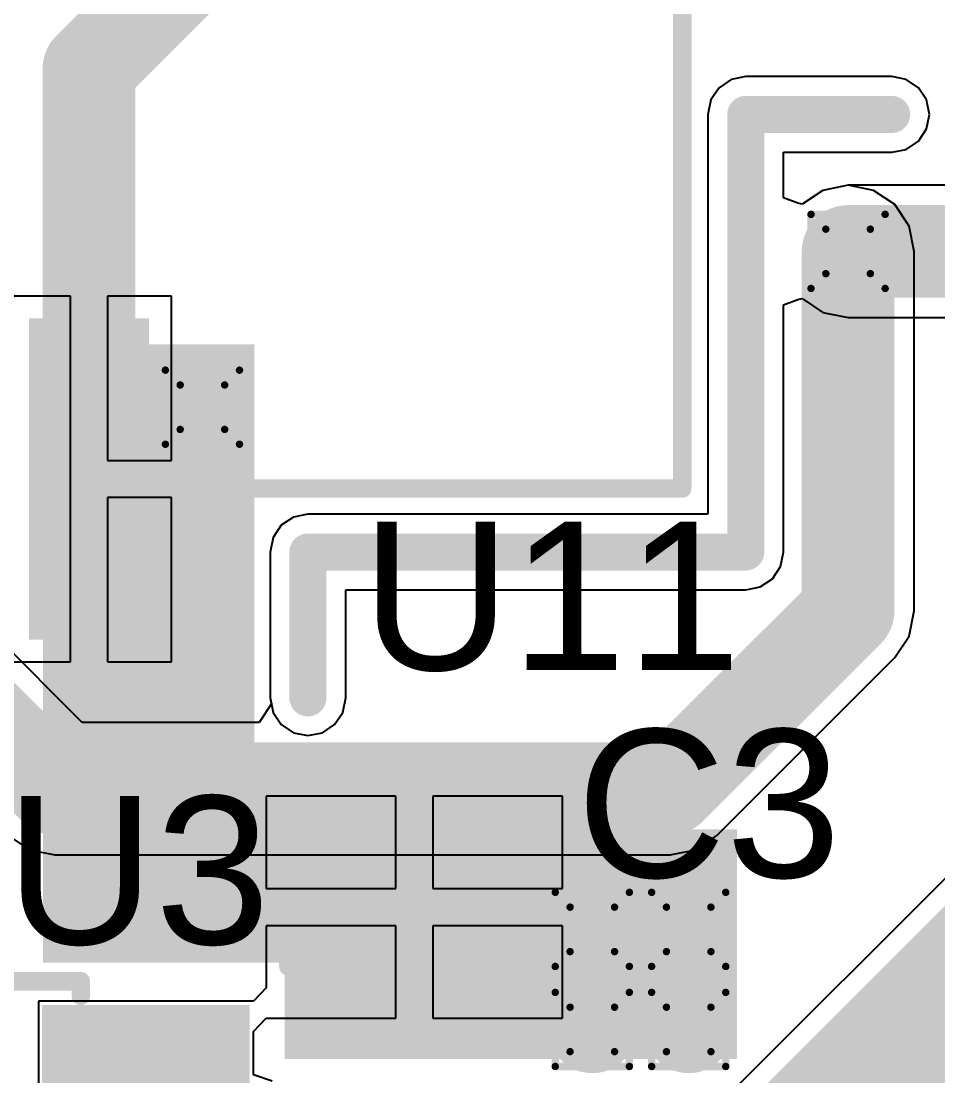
# Model space of a CAD drawing. Header units: inches. Extents: x -0.3 to 9.9, y -0.4 to 5.
# Drawn here: x 1.0019 to 1.2492, y 0.6325 to 0.9172 of the extents above; entities that cross this region are included whole.
import ezdxf

# ---------------------------------------------------------------- set-up
doc = ezdxf.new("R2010")
doc.units = ezdxf.units.IN
doc.header["$MEASUREMENT"] = 0
for name, color, linetype in [('Bottom Layer', 5, 'Continuous'), ('Bottom Solder', 6, 'Continuous'), ('Drill Drawing', 1, 'Continuous'), ('Keep-Out Layer', 6, 'Continuous'), ('Top Layer', 1, 'Continuous'), ('Top Overlay', 2, 'Continuous'), ('Top Paste', 8, 'Continuous'), ('Top Solder', 216, 'Continuous'), ('Via Holes', 16, 'Continuous')]:
    doc.layers.add(name, color=color, linetype=linetype)
doc.styles.add('Arial', font='', dxfattribs={"height": 0.2})
doc.styles.get('Arial').set_extended_font_data('Arial')

# ---------------------------------------------------------------- blocks, each defined once
blk = doc.blocks.new('SIM7000A_35')
at = {"layer": 'Top Layer'}
blk.add_hatch(color=1, dxfattribs=at).paths.add_polyline_path([(-0.51181, -0.30276), (-0.43307, -0.30276), (-0.43307, -0.32717), (-0.51181, -0.32717)])
at = {"layer": 'Top Paste'}
blk.add_hatch(color=8, dxfattribs=at).paths.add_polyline_path([(-0.51181, -0.30276), (-0.43307, -0.30276), (-0.43307, -0.32717), (-0.51181, -0.32717)])
at = {"layer": 'Top Solder'}
blk.add_hatch(color=216, dxfattribs=at).paths.add_polyline_path([(-0.51581, -0.29876), (-0.42907, -0.29876), (-0.42907, -0.33117), (-0.51581, -0.33117)])
at = {"layer": 'Keep-Out Layer'}
for points in [[(-0.5315, -0.37402, 0.01, 0.01, 0), (-0.49213, -0.37402, 0.01, 0.01, 0)], [(-0.49213, -0.37402, 0.01, 0.01, 0), (-0.49213, -0.49213, 0.01, 0.01, 0)], [(-0.49213, -0.49213, 0.01, 0.01, 0), (-0.37402, -0.49213, 0.01, 0.01, 0)], [(-0.37402, -0.49213, 0.01, 0.01, 0), (-0.37402, -0.5315, 0.01, 0.01, 0)]]:
    blk.add_lwpolyline(points, format="xyseb", dxfattribs=at)
for points in [[(-0.534, -0.37402, 0.005, 0.005, 1), (-0.529, -0.37402, 0.005, 0.005, 1)], [(-0.49463, -0.37402, 0.005, 0.005, 1), (-0.48963, -0.37402, 0.005, 0.005, 1)], [(-0.49463, -0.37402, 0.005, 0.005, 1), (-0.48963, -0.37402, 0.005, 0.005, 1)], [(-0.49463, -0.49213, 0.005, 0.005, 1), (-0.48963, -0.49213, 0.005, 0.005, 1)], [(-0.49463, -0.49213, 0.005, 0.005, 1), (-0.48963, -0.49213, 0.005, 0.005, 1)], [(-0.37652, -0.49213, 0.005, 0.005, 1), (-0.37152, -0.49213, 0.005, 0.005, 1)], [(-0.37652, -0.49213, 0.005, 0.005, 1), (-0.37152, -0.49213, 0.005, 0.005, 1)], [(-0.37652, -0.5315, 0.005, 0.005, 1), (-0.37152, -0.5315, 0.005, 0.005, 1)]]:
    blk.add_lwpolyline(points, format="xyseb", close=True, dxfattribs=at)
at = {"layer": 'Top Overlay'}
for points in [[(-0.475, -0.341, 0.005, 0.005, 0), (-0.475, -0.475, 0.005, 0.005, 0)], [(-0.475, -0.475, 0.005, 0.005, 0), (-0.342, -0.475, 0.005, 0.005, 0)]]:
    blk.add_lwpolyline(points, format="xyseb", dxfattribs=at)
for points in [[(-0.47625, -0.341, 0.0025, 0.0025, 1), (-0.47375, -0.341, 0.0025, 0.0025, 1)], [(-0.47625, -0.475, 0.0025, 0.0025, 1), (-0.47375, -0.475, 0.0025, 0.0025, 1)], [(-0.47625, -0.475, 0.0025, 0.0025, 1), (-0.47375, -0.475, 0.0025, 0.0025, 1)]]:
    blk.add_lwpolyline(points, format="xyseb", close=True, dxfattribs=at)
blk = doc.blocks.new('C___0805_44')
at = {"layer": 'Top Layer'}
for points in [[(-0.06, 0.03), (-0.02, 0.03), (-0.02, -0.03), (-0.06, -0.03)], [(0.02, 0.03), (0.06, 0.03), (0.06, -0.03), (0.02, -0.03)]]:
    blk.add_hatch(color=1, dxfattribs=at).paths.add_polyline_path(points)
at = {"layer": 'Top Paste'}
for points in [[(-0.06, 0.03), (-0.02, 0.03), (-0.02, -0.03), (-0.06, -0.03)], [(0.02, 0.03), (0.06, 0.03), (0.06, -0.03), (0.02, -0.03)]]:
    blk.add_hatch(color=8, dxfattribs=at).paths.add_polyline_path(points)
at = {"layer": 'Top Solder'}
for points in [[(-0.06276, 0.03276), (-0.01724, 0.03276), (-0.01724, -0.03276), (-0.06276, -0.03276)], [(0.01724, 0.03276), (0.06276, 0.03276), (0.06276, -0.03276), (0.01724, -0.03276)]]:
    blk.add_hatch(color=216, dxfattribs=at).paths.add_polyline_path(points)
at = {"layer": 'Top Overlay'}
for points in [[(-0.064, -0.034, 0.005, 0.005, 0), (-0.064, 0.034, 0.005, 0.005, 0)], [(-0.024, 0.034, 0.005, 0.005, 0), (-0.064, 0.034, 0.005, 0.005, 0)], [(0.064, 0.034, 0.005, 0.005, 0), (0.024, 0.034, 0.005, 0.005, 0)], [(0.064, -0.034, 0.005, 0.005, 0), (0.064, 0.034, 0.005, 0.005, 0)], [(-0.024, -0.034, 0.005, 0.005, 0), (-0.064, -0.034, 0.005, 0.005, 0)], [(0.064, -0.034, 0.005, 0.005, 0), (0.024, -0.034, 0.005, 0.005, 0)]]:
    blk.add_lwpolyline(points, format="xyseb", dxfattribs=at)
for points in [[(-0.06525, 0.034, 0.0025, 0.0025, 1), (-0.06275, 0.034, 0.0025, 0.0025, 1)], [(-0.06525, 0.034, 0.0025, 0.0025, 1), (-0.06275, 0.034, 0.0025, 0.0025, 1)], [(-0.02525, 0.034, 0.0025, 0.0025, 1), (-0.02275, 0.034, 0.0025, 0.0025, 1)], [(0.02275, 0.034, 0.0025, 0.0025, 1), (0.02525, 0.034, 0.0025, 0.0025, 1)], [(0.06275, 0.034, 0.0025, 0.0025, 1), (0.06525, 0.034, 0.0025, 0.0025, 1)], [(0.06275, 0.034, 0.0025, 0.0025, 1), (0.06525, 0.034, 0.0025, 0.0025, 1)], [(-0.06525, -0.034, 0.0025, 0.0025, 1), (-0.06275, -0.034, 0.0025, 0.0025, 1)], [(-0.06525, -0.034, 0.0025, 0.0025, 1), (-0.06275, -0.034, 0.0025, 0.0025, 1)], [(-0.02525, -0.034, 0.0025, 0.0025, 1), (-0.02275, -0.034, 0.0025, 0.0025, 1)], [(0.02275, -0.034, 0.0025, 0.0025, 1), (0.02525, -0.034, 0.0025, 0.0025, 1)], [(0.06275, -0.034, 0.0025, 0.0025, 1), (0.06525, -0.034, 0.0025, 0.0025, 1)], [(0.06275, -0.034, 0.0025, 0.0025, 1), (0.06525, -0.034, 0.0025, 0.0025, 1)]]:
    blk.add_lwpolyline(points, format="xyseb", close=True, dxfattribs=at)
blk = doc.blocks.new('SOT_23_6_57')
at = {"layer": 'Top Layer'}
for points in [[(-0.07559, 0.04961), (-0.02756, 0.04961), (-0.02756, 0.0252), (-0.07559, 0.0252)], [(0.02756, 0.04961), (0.07559, 0.04961), (0.07559, 0.0252), (0.02756, 0.0252)], [(-0.07559, 0.0122), (-0.02756, 0.0122), (-0.02756, -0.0122), (-0.07559, -0.0122)], [(0.02756, 0.0122), (0.07559, 0.0122), (0.07559, -0.0122), (0.02756, -0.0122)], [(-0.07559, -0.0252), (-0.02756, -0.0252), (-0.02756, -0.04961), (-0.07559, -0.04961)], [(0.02756, -0.0252), (0.07559, -0.0252), (0.07559, -0.04961), (0.02756, -0.04961)]]:
    blk.add_hatch(color=1, dxfattribs=at).paths.add_polyline_path(points)
at = {"layer": 'Top Paste'}
for points in [[(-0.07559, 0.04961), (-0.02756, 0.04961), (-0.02756, 0.0252), (-0.07559, 0.0252)], [(0.02756, 0.04961), (0.07559, 0.04961), (0.07559, 0.0252), (0.02756, 0.0252)], [(-0.07559, 0.0122), (-0.02756, 0.0122), (-0.02756, -0.0122), (-0.07559, -0.0122)], [(0.02756, 0.0122), (0.07559, 0.0122), (0.07559, -0.0122), (0.02756, -0.0122)], [(-0.07559, -0.0252), (-0.02756, -0.0252), (-0.02756, -0.04961), (-0.07559, -0.04961)], [(0.02756, -0.0252), (0.07559, -0.0252), (0.07559, -0.04961), (0.02756, -0.04961)]]:
    blk.add_hatch(color=8, dxfattribs=at).paths.add_polyline_path(points)
at = {"layer": 'Top Solder'}
for points in [[(-0.07959, 0.05361), (-0.02356, 0.05361), (-0.02356, 0.0212), (-0.07959, 0.0212)], [(0.02356, 0.05361), (0.07959, 0.05361), (0.07959, 0.0212), (0.02356, 0.0212)], [(-0.07959, 0.0162), (-0.02356, 0.0162), (-0.02356, -0.0162), (-0.07959, -0.0162)], [(0.02356, 0.0162), (0.07959, 0.0162), (0.07959, -0.0162), (0.02356, -0.0162)], [(-0.07959, -0.0212), (-0.02356, -0.0212), (-0.02356, -0.05361), (-0.07959, -0.05361)], [(0.02356, -0.0212), (0.07959, -0.0212), (0.07959, -0.05361), (0.02356, -0.05361)]]:
    blk.add_hatch(color=216, dxfattribs=at).paths.add_polyline_path(points)
at = {"layer": 'Top Overlay'}
for points in [[(-0.035, 0.06, 0.005, 0.005, 0), (0.034, 0.06, 0.005, 0.005, 0)], [(-0.035, 0.05606, 0.005, 0.005, 0), (-0.035, 0.06, 0.005, 0.005, 0)], [(0.034, 0.05606, 0.005, 0.005, 0), (0.034, 0.06, 0.005, 0.005, 0)], [(-0.086, 0.043, 0.005, 0.005, 0), (-0.081, 0.038, 0.005, 0.005, 0)], [(-0.086, 0.033, 0.005, 0.005, 0), (-0.086, 0.043, 0.005, 0.005, 0)], [(-0.086, 0.033, 0.005, 0.005, 0), (-0.081, 0.038, 0.005, 0.005, 0)], [(-0.035, -0.06, 0.005, 0.005, 0), (-0.035, -0.05606, 0.005, 0.005, 0)], [(0.034, -0.06, 0.005, 0.005, 0), (0.034, -0.05606, 0.005, 0.005, 0)], [(-0.035, -0.06, 0.005, 0.005, 0), (0.034, -0.06, 0.005, 0.005, 0)]]:
    blk.add_lwpolyline(points, format="xyseb", dxfattribs=at)
for points in [[(-0.03625, 0.06, 0.0025, 0.0025, 1), (-0.03375, 0.06, 0.0025, 0.0025, 1)], [(-0.03625, 0.06, 0.0025, 0.0025, 1), (-0.03375, 0.06, 0.0025, 0.0025, 1)], [(0.03275, 0.06, 0.0025, 0.0025, 1), (0.03525, 0.06, 0.0025, 0.0025, 1)], [(0.03275, 0.06, 0.0025, 0.0025, 1), (0.03525, 0.06, 0.0025, 0.0025, 1)], [(-0.03625, 0.05606, 0.0025, 0.0025, 1), (-0.03375, 0.05606, 0.0025, 0.0025, 1)], [(0.03275, 0.05606, 0.0025, 0.0025, 1), (0.03525, 0.05606, 0.0025, 0.0025, 1)], [(-0.08725, 0.043, 0.0025, 0.0025, 1), (-0.08475, 0.043, 0.0025, 0.0025, 1)], [(-0.08725, 0.043, 0.0025, 0.0025, 1), (-0.08475, 0.043, 0.0025, 0.0025, 1)], [(-0.08225, 0.038, 0.0025, 0.0025, 1), (-0.07975, 0.038, 0.0025, 0.0025, 1)], [(-0.08225, 0.038, 0.0025, 0.0025, 1), (-0.07975, 0.038, 0.0025, 0.0025, 1)], [(-0.08725, 0.033, 0.0025, 0.0025, 1), (-0.08475, 0.033, 0.0025, 0.0025, 1)], [(-0.08725, 0.033, 0.0025, 0.0025, 1), (-0.08475, 0.033, 0.0025, 0.0025, 1)], [(-0.03625, -0.05606, 0.0025, 0.0025, 1), (-0.03375, -0.05606, 0.0025, 0.0025, 1)], [(0.03275, -0.05606, 0.0025, 0.0025, 1), (0.03525, -0.05606, 0.0025, 0.0025, 1)], [(-0.03625, -0.06, 0.0025, 0.0025, 1), (-0.03375, -0.06, 0.0025, 0.0025, 1)], [(-0.03625, -0.06, 0.0025, 0.0025, 1), (-0.03375, -0.06, 0.0025, 0.0025, 1)], [(0.03275, -0.06, 0.0025, 0.0025, 1), (0.03525, -0.06, 0.0025, 0.0025, 1)], [(0.03275, -0.06, 0.0025, 0.0025, 1), (0.03525, -0.06, 0.0025, 0.0025, 1)]]:
    blk.add_lwpolyline(points, format="xyseb", close=True, dxfattribs=at)

msp = doc.modelspace()

# ---------------------------------------------------------------- hatches: boundary and pattern name
at = {"layer": 'Bottom Layer'}
h = msp.add_hatch(color=5, dxfattribs=at)
edge = h.paths.add_edge_path()
edge.add_arc((1.225, 0.855), 0.01181, 0, 360)
h = msp.add_hatch(color=5, dxfattribs=at)
edge = h.paths.add_edge_path()
edge.add_arc((1.05082, 0.81295), 0.01181, 0, 360)
h = msp.add_hatch(color=5, dxfattribs=at)
edge = h.paths.add_edge_path()
edge.add_arc((1.156, 0.672), 0.01181, 0, 360)
h = msp.add_hatch(color=5, dxfattribs=at)
edge = h.paths.add_edge_path()
edge.add_arc((1.182, 0.672), 0.01181, 0, 360)
h = msp.add_hatch(color=5, dxfattribs=at)
edge = h.paths.add_edge_path()
edge.add_arc((1.156, 0.645), 0.01181, 0, 360)
h = msp.add_hatch(color=5, dxfattribs=at)
edge = h.paths.add_edge_path()
edge.add_arc((1.182, 0.645), 0.01181, 0, 360)
at = {"layer": 'Bottom Solder'}
h = msp.add_hatch(color=6, dxfattribs=at)
edge = h.paths.add_edge_path()
edge.add_arc((1.225, 0.855), 0.00591, 0, 360)
h = msp.add_hatch(color=6, dxfattribs=at)
edge = h.paths.add_edge_path()
edge.add_arc((1.05082, 0.81295), 0.00591, 0, 360)
h = msp.add_hatch(color=6, dxfattribs=at)
edge = h.paths.add_edge_path()
edge.add_arc((1.156, 0.672), 0.00591, 0, 360)
h = msp.add_hatch(color=6, dxfattribs=at)
edge = h.paths.add_edge_path()
edge.add_arc((1.182, 0.672), 0.00591, 0, 360)
h = msp.add_hatch(color=6, dxfattribs=at)
edge = h.paths.add_edge_path()
edge.add_arc((1.156, 0.645), 0.00591, 0, 360)
h = msp.add_hatch(color=6, dxfattribs=at)
edge = h.paths.add_edge_path()
edge.add_arc((1.182, 0.645), 0.00591, 0, 360)
at = {"layer": 'Top Layer'}
h = msp.add_hatch(color=1, dxfattribs=at)
edge = h.paths.add_edge_path()
edge.add_arc((1.225, 0.855), 0.01181, 0, 360)
for points in [[(1.00782, 0.663), (1.06482, 0.663), (1.06482, 0.82995), (1.00782, 0.82995)], [(1.008, 0.663), (1.11569, 0.663), (1.11569, 0.699), (1.008, 0.699)], [(1.195, 0.699), (1.073, 0.699), (1.073, 0.637), (1.195, 0.637)]]:
    msp.add_hatch(color=1, dxfattribs=at).paths.add_polyline_path(points)
h = msp.add_hatch(color=1, dxfattribs=at)
edge = h.paths.add_edge_path()
edge.add_arc((1.05082, 0.81295), 0.01181, 0, 360)
h = msp.add_hatch(color=1, dxfattribs=at)
edge = h.paths.add_edge_path()
edge.add_arc((1.156, 0.672), 0.01181, 0, 360)
h = msp.add_hatch(color=1, dxfattribs=at)
edge = h.paths.add_edge_path()
edge.add_arc((1.182, 0.672), 0.01181, 0, 360)
h = msp.add_hatch(color=1, dxfattribs=at)
edge = h.paths.add_edge_path()
edge.add_arc((1.156, 0.645), 0.01181, 0, 360)
h = msp.add_hatch(color=1, dxfattribs=at)
edge = h.paths.add_edge_path()
edge.add_arc((1.182, 0.645), 0.01181, 0, 360)
at = {"layer": 'Top Solder'}
h = msp.add_hatch(color=216, dxfattribs=at)
edge = h.paths.add_edge_path()
edge.add_arc((1.225, 0.855), 0.00591, 0, 360)
h = msp.add_hatch(color=216, dxfattribs=at)
edge = h.paths.add_edge_path()
edge.add_arc((1.05082, 0.81295), 0.00591, 0, 360)
h = msp.add_hatch(color=216, dxfattribs=at)
edge = h.paths.add_edge_path()
edge.add_arc((1.156, 0.672), 0.00591, 0, 360)
h = msp.add_hatch(color=216, dxfattribs=at)
edge = h.paths.add_edge_path()
edge.add_arc((1.182, 0.672), 0.00591, 0, 360)
h = msp.add_hatch(color=216, dxfattribs=at)
edge = h.paths.add_edge_path()
edge.add_arc((1.156, 0.645), 0.00591, 0, 360)
h = msp.add_hatch(color=216, dxfattribs=at)
edge = h.paths.add_edge_path()
edge.add_arc((1.182, 0.645), 0.00591, 0, 360)
at = {"layer": 'Via Holes'}
h = msp.add_hatch(color=7, dxfattribs=at)
edge = h.paths.add_edge_path()
edge.add_arc((1.225, 0.855), 0.00591, 0, 360)
h = msp.add_hatch(color=7, dxfattribs=at)
edge = h.paths.add_edge_path()
edge.add_arc((1.05082, 0.81295), 0.00591, 0, 360)
h = msp.add_hatch(color=7, dxfattribs=at)
edge = h.paths.add_edge_path()
edge.add_arc((1.156, 0.672), 0.00591, 0, 360)
h = msp.add_hatch(color=7, dxfattribs=at)
edge = h.paths.add_edge_path()
edge.add_arc((1.182, 0.672), 0.00591, 0, 360)
h = msp.add_hatch(color=7, dxfattribs=at)
edge = h.paths.add_edge_path()
edge.add_arc((1.156, 0.645), 0.00591, 0, 360)
h = msp.add_hatch(color=7, dxfattribs=at)
edge = h.paths.add_edge_path()
edge.add_arc((1.182, 0.645), 0.00591, 0, 360)

# ---------------------------------------------------------------- linework, layer by layer
at = {"layer": 'Bottom Layer'}
for p, q in [((1.01839, 0.72784), (0.76162, 0.98462)), ((1.19349, 0.90139), (1.19018, 0.89918)), ((1.19739, 0.90217), (1.19349, 0.90139)), ((1.23676, 0.90217), (1.19739, 0.90217)), ((1.24066, 0.90139), (1.23676, 0.90217)), ((1.24397, 0.89918), (1.24066, 0.90139)), ((1.19018, 0.89918), (1.18797, 0.89587)), ((1.24618, 0.89587), (1.24397, 0.89918)), ((1.18797, 0.89587), (1.18719, 0.89197)), ((1.24696, 0.89197), (1.24618, 0.89587)), ((1.18719, 0.89197), (1.18719, 0.78406)), ((1.24618, 0.88807), (1.24696, 0.89197)), ((1.24397, 0.88476), (1.24618, 0.88807)), ((1.24066, 0.88255), (1.24397, 0.88476)), ((1.20759, 0.86944), (1.20759, 0.88178)), ((1.20759, 0.88178), (1.23676, 0.88178)), ((1.23676, 0.88178), (1.24066, 0.88255)), ((1.21817, 0.87148), (1.21259, 0.86775)), ((1.225, 0.87284), (1.21817, 0.87148)), ((1.23183, 0.87148), (1.225, 0.87284)), ((1.23762, 0.86762), (1.23183, 0.87148)), ((1.21141, 0.86799), (1.20759, 0.86944)), ((1.21259, 0.86775), (1.21141, 0.86799)), ((1.24148, 0.86183), (1.23762, 0.86762)), ((1.24284, 0.855), (1.24148, 0.86183)), ((1.24284, 0.758), (1.24284, 0.855)), ((1.07538, 0.78328), (1.07207, 0.78107)), ((1.07928, 0.78406), (1.07538, 0.78328)), ((1.18719, 0.78406), (1.07928, 0.78406)), ((1.07207, 0.78107), (1.06986, 0.77776)), ((1.06986, 0.77776), (1.06908, 0.77386)), ((1.06908, 0.77386), (1.06908, 0.73449)), ((1.24148, 0.75117), (1.24284, 0.758)), ((1.24284, 0.758), (1.24284, 0.758)), ((1.23762, 0.74538), (1.24148, 0.75117)), ((1.18962, 0.69738), (1.23762, 0.74538)), ((1.23762, 0.74538), (1.23762, 0.74538)), ((1.06941, 0.73284), (1.06614, 0.72784)), ((1.06908, 0.73449), (1.06941, 0.73284)), ((1.06614, 0.72784), (1.01839, 0.72784)), ((0.99838, 0.69738), (1.00417, 0.69352)), ((1.18383, 0.69352), (1.18962, 0.69738)), ((1.00417, 0.69352), (1.011, 0.69216)), ((1.011, 0.69216), (1.011, 0.69216)), ((1.011, 0.69216), (1.177, 0.69216)), ((1.177, 0.69216), (1.18383, 0.69352)), ((1.25774, 0.69236), (1.18941, 0.62403))]:
    msp.add_line(p, q, dxfattribs=at)
for points in [[(0.749, 0.972, 0.025, 0.025, 0), (1.011, 0.71, 0.025, 0.025, 0)], [(1.225, 0.758, 0.025, 0.025, 0), (1.225, 0.855, 0.025, 0.025, 0)], [(1.177, 0.71, 0.025, 0.025, 0), (1.225, 0.758, 0.025, 0.025, 0)], [(1.011, 0.71, 0.025, 0.025, 0), (1.177, 0.71, 0.025, 0.025, 0)], [(1.19817, 0.59, 0.05, 0.05, 0), (1.288, 0.67983, 0.05, 0.05, 0)]]:
    msp.add_lwpolyline(points, format="xyseb", dxfattribs=at)
for points in [[(1.21875, 0.855, 0.0125, 0.0125, 1), (1.23125, 0.855, 0.0125, 0.0125, 1)], [(1.21875, 0.758, 0.0125, 0.0125, 1), (1.23125, 0.758, 0.0125, 0.0125, 1)], [(1.21875, 0.758, 0.0125, 0.0125, 1), (1.23125, 0.758, 0.0125, 0.0125, 1)], [(1.00475, 0.71, 0.0125, 0.0125, 1), (1.01725, 0.71, 0.0125, 0.0125, 1)], [(1.00475, 0.71, 0.0125, 0.0125, 1), (1.01725, 0.71, 0.0125, 0.0125, 1)], [(1.17075, 0.71, 0.0125, 0.0125, 1), (1.18325, 0.71, 0.0125, 0.0125, 1)], [(1.17075, 0.71, 0.0125, 0.0125, 1), (1.18325, 0.71, 0.0125, 0.0125, 1)]]:
    msp.add_lwpolyline(points, format="xyseb", close=True, dxfattribs=at)
at = {"layer": 'Drill Drawing'}
for points in [[(1.215, 0.865, 0.002, 0.002, 0), (1.235, 0.865, 0.002, 0.002, 0)], [(1.215, 0.845, 0.002, 0.002, 0), (1.215, 0.865, 0.002, 0.002, 0)], [(1.235, 0.845, 0.002, 0.002, 0), (1.235, 0.865, 0.002, 0.002, 0)], [(1.219, 0.861, 0.002, 0.002, 0), (1.231, 0.861, 0.002, 0.002, 0)], [(1.219, 0.849, 0.002, 0.002, 0), (1.219, 0.861, 0.002, 0.002, 0)], [(1.231, 0.849, 0.002, 0.002, 0), (1.231, 0.861, 0.002, 0.002, 0)], [(1.219, 0.849, 0.002, 0.002, 0), (1.231, 0.849, 0.002, 0.002, 0)], [(1.215, 0.845, 0.002, 0.002, 0), (1.235, 0.845, 0.002, 0.002, 0)], [(1.04082, 0.82295, 0.002, 0.002, 0), (1.06082, 0.82295, 0.002, 0.002, 0)], [(1.04082, 0.80295, 0.002, 0.002, 0), (1.04082, 0.82295, 0.002, 0.002, 0)], [(1.06082, 0.80295, 0.002, 0.002, 0), (1.06082, 0.82295, 0.002, 0.002, 0)], [(1.04482, 0.81895, 0.002, 0.002, 0), (1.05682, 0.81895, 0.002, 0.002, 0)], [(1.04482, 0.80695, 0.002, 0.002, 0), (1.04482, 0.81895, 0.002, 0.002, 0)], [(1.05682, 0.80695, 0.002, 0.002, 0), (1.05682, 0.81895, 0.002, 0.002, 0)], [(1.04482, 0.80695, 0.002, 0.002, 0), (1.05682, 0.80695, 0.002, 0.002, 0)], [(1.04082, 0.80295, 0.002, 0.002, 0), (1.06082, 0.80295, 0.002, 0.002, 0)], [(1.146, 0.682, 0.002, 0.002, 0), (1.166, 0.682, 0.002, 0.002, 0)], [(1.146, 0.662, 0.002, 0.002, 0), (1.146, 0.682, 0.002, 0.002, 0)], [(1.166, 0.662, 0.002, 0.002, 0), (1.166, 0.682, 0.002, 0.002, 0)], [(1.172, 0.682, 0.002, 0.002, 0), (1.192, 0.682, 0.002, 0.002, 0)], [(1.172, 0.662, 0.002, 0.002, 0), (1.172, 0.682, 0.002, 0.002, 0)], [(1.192, 0.662, 0.002, 0.002, 0), (1.192, 0.682, 0.002, 0.002, 0)], [(1.15, 0.678, 0.002, 0.002, 0), (1.162, 0.678, 0.002, 0.002, 0)], [(1.15, 0.666, 0.002, 0.002, 0), (1.15, 0.678, 0.002, 0.002, 0)], [(1.162, 0.666, 0.002, 0.002, 0), (1.162, 0.678, 0.002, 0.002, 0)], [(1.176, 0.678, 0.002, 0.002, 0), (1.188, 0.678, 0.002, 0.002, 0)], [(1.176, 0.666, 0.002, 0.002, 0), (1.176, 0.678, 0.002, 0.002, 0)], [(1.188, 0.666, 0.002, 0.002, 0), (1.188, 0.678, 0.002, 0.002, 0)], [(1.15, 0.666, 0.002, 0.002, 0), (1.162, 0.666, 0.002, 0.002, 0)], [(1.176, 0.666, 0.002, 0.002, 0), (1.188, 0.666, 0.002, 0.002, 0)], [(1.146, 0.662, 0.002, 0.002, 0), (1.166, 0.662, 0.002, 0.002, 0)], [(1.172, 0.662, 0.002, 0.002, 0), (1.192, 0.662, 0.002, 0.002, 0)], [(1.146, 0.655, 0.002, 0.002, 0), (1.166, 0.655, 0.002, 0.002, 0)], [(1.146, 0.635, 0.002, 0.002, 0), (1.146, 0.655, 0.002, 0.002, 0)], [(1.166, 0.635, 0.002, 0.002, 0), (1.166, 0.655, 0.002, 0.002, 0)], [(1.172, 0.655, 0.002, 0.002, 0), (1.192, 0.655, 0.002, 0.002, 0)], [(1.172, 0.635, 0.002, 0.002, 0), (1.172, 0.655, 0.002, 0.002, 0)], [(1.192, 0.635, 0.002, 0.002, 0), (1.192, 0.655, 0.002, 0.002, 0)], [(1.15, 0.651, 0.002, 0.002, 0), (1.162, 0.651, 0.002, 0.002, 0)], [(1.15, 0.639, 0.002, 0.002, 0), (1.15, 0.651, 0.002, 0.002, 0)], [(1.162, 0.639, 0.002, 0.002, 0), (1.162, 0.651, 0.002, 0.002, 0)], [(1.176, 0.651, 0.002, 0.002, 0), (1.188, 0.651, 0.002, 0.002, 0)], [(1.176, 0.639, 0.002, 0.002, 0), (1.176, 0.651, 0.002, 0.002, 0)], [(1.188, 0.639, 0.002, 0.002, 0), (1.188, 0.651, 0.002, 0.002, 0)], [(1.15, 0.639, 0.002, 0.002, 0), (1.162, 0.639, 0.002, 0.002, 0)], [(1.176, 0.639, 0.002, 0.002, 0), (1.188, 0.639, 0.002, 0.002, 0)], [(1.146, 0.635, 0.002, 0.002, 0), (1.166, 0.635, 0.002, 0.002, 0)], [(1.172, 0.635, 0.002, 0.002, 0), (1.192, 0.635, 0.002, 0.002, 0)]]:
    msp.add_lwpolyline(points, format="xyseb", dxfattribs=at)
for points in [[(1.2145, 0.865, 0.001, 0.001, 1), (1.2155, 0.865, 0.001, 0.001, 1)], [(1.2145, 0.865, 0.001, 0.001, 1), (1.2155, 0.865, 0.001, 0.001, 1)], [(1.2345, 0.865, 0.001, 0.001, 1), (1.2355, 0.865, 0.001, 0.001, 1)], [(1.2345, 0.865, 0.001, 0.001, 1), (1.2355, 0.865, 0.001, 0.001, 1)], [(1.2185, 0.861, 0.001, 0.001, 1), (1.2195, 0.861, 0.001, 0.001, 1)], [(1.2185, 0.861, 0.001, 0.001, 1), (1.2195, 0.861, 0.001, 0.001, 1)], [(1.2305, 0.861, 0.001, 0.001, 1), (1.2315, 0.861, 0.001, 0.001, 1)], [(1.2305, 0.861, 0.001, 0.001, 1), (1.2315, 0.861, 0.001, 0.001, 1)], [(1.2185, 0.849, 0.001, 0.001, 1), (1.2195, 0.849, 0.001, 0.001, 1)], [(1.2185, 0.849, 0.001, 0.001, 1), (1.2195, 0.849, 0.001, 0.001, 1)], [(1.2305, 0.849, 0.001, 0.001, 1), (1.2315, 0.849, 0.001, 0.001, 1)], [(1.2305, 0.849, 0.001, 0.001, 1), (1.2315, 0.849, 0.001, 0.001, 1)], [(1.2145, 0.845, 0.001, 0.001, 1), (1.2155, 0.845, 0.001, 0.001, 1)], [(1.2145, 0.845, 0.001, 0.001, 1), (1.2155, 0.845, 0.001, 0.001, 1)], [(1.2345, 0.845, 0.001, 0.001, 1), (1.2355, 0.845, 0.001, 0.001, 1)], [(1.2345, 0.845, 0.001, 0.001, 1), (1.2355, 0.845, 0.001, 0.001, 1)], [(1.04032, 0.82295, 0.001, 0.001, 1), (1.04132, 0.82295, 0.001, 0.001, 1)], [(1.04032, 0.82295, 0.001, 0.001, 1), (1.04132, 0.82295, 0.001, 0.001, 1)], [(1.06032, 0.82295, 0.001, 0.001, 1), (1.06132, 0.82295, 0.001, 0.001, 1)], [(1.06032, 0.82295, 0.001, 0.001, 1), (1.06132, 0.82295, 0.001, 0.001, 1)], [(1.04432, 0.81895, 0.001, 0.001, 1), (1.04532, 0.81895, 0.001, 0.001, 1)], [(1.04432, 0.81895, 0.001, 0.001, 1), (1.04532, 0.81895, 0.001, 0.001, 1)], [(1.05632, 0.81895, 0.001, 0.001, 1), (1.05732, 0.81895, 0.001, 0.001, 1)], [(1.05632, 0.81895, 0.001, 0.001, 1), (1.05732, 0.81895, 0.001, 0.001, 1)], [(1.04432, 0.80695, 0.001, 0.001, 1), (1.04532, 0.80695, 0.001, 0.001, 1)], [(1.04432, 0.80695, 0.001, 0.001, 1), (1.04532, 0.80695, 0.001, 0.001, 1)], [(1.05632, 0.80695, 0.001, 0.001, 1), (1.05732, 0.80695, 0.001, 0.001, 1)], [(1.05632, 0.80695, 0.001, 0.001, 1), (1.05732, 0.80695, 0.001, 0.001, 1)], [(1.04032, 0.80295, 0.001, 0.001, 1), (1.04132, 0.80295, 0.001, 0.001, 1)], [(1.04032, 0.80295, 0.001, 0.001, 1), (1.04132, 0.80295, 0.001, 0.001, 1)], [(1.06032, 0.80295, 0.001, 0.001, 1), (1.06132, 0.80295, 0.001, 0.001, 1)], [(1.06032, 0.80295, 0.001, 0.001, 1), (1.06132, 0.80295, 0.001, 0.001, 1)], [(1.1455, 0.682, 0.001, 0.001, 1), (1.1465, 0.682, 0.001, 0.001, 1)], [(1.1455, 0.682, 0.001, 0.001, 1), (1.1465, 0.682, 0.001, 0.001, 1)], [(1.1655, 0.682, 0.001, 0.001, 1), (1.1665, 0.682, 0.001, 0.001, 1)], [(1.1655, 0.682, 0.001, 0.001, 1), (1.1665, 0.682, 0.001, 0.001, 1)], [(1.1715, 0.682, 0.001, 0.001, 1), (1.1725, 0.682, 0.001, 0.001, 1)], [(1.1715, 0.682, 0.001, 0.001, 1), (1.1725, 0.682, 0.001, 0.001, 1)], [(1.1915, 0.682, 0.001, 0.001, 1), (1.1925, 0.682, 0.001, 0.001, 1)], [(1.1915, 0.682, 0.001, 0.001, 1), (1.1925, 0.682, 0.001, 0.001, 1)], [(1.1495, 0.678, 0.001, 0.001, 1), (1.1505, 0.678, 0.001, 0.001, 1)], [(1.1495, 0.678, 0.001, 0.001, 1), (1.1505, 0.678, 0.001, 0.001, 1)], [(1.1615, 0.678, 0.001, 0.001, 1), (1.1625, 0.678, 0.001, 0.001, 1)], [(1.1615, 0.678, 0.001, 0.001, 1), (1.1625, 0.678, 0.001, 0.001, 1)], [(1.1755, 0.678, 0.001, 0.001, 1), (1.1765, 0.678, 0.001, 0.001, 1)], [(1.1755, 0.678, 0.001, 0.001, 1), (1.1765, 0.678, 0.001, 0.001, 1)], [(1.1875, 0.678, 0.001, 0.001, 1), (1.1885, 0.678, 0.001, 0.001, 1)], [(1.1875, 0.678, 0.001, 0.001, 1), (1.1885, 0.678, 0.001, 0.001, 1)], [(1.1495, 0.666, 0.001, 0.001, 1), (1.1505, 0.666, 0.001, 0.001, 1)], [(1.1495, 0.666, 0.001, 0.001, 1), (1.1505, 0.666, 0.001, 0.001, 1)], [(1.1615, 0.666, 0.001, 0.001, 1), (1.1625, 0.666, 0.001, 0.001, 1)], [(1.1615, 0.666, 0.001, 0.001, 1), (1.1625, 0.666, 0.001, 0.001, 1)], [(1.1755, 0.666, 0.001, 0.001, 1), (1.1765, 0.666, 0.001, 0.001, 1)], [(1.1755, 0.666, 0.001, 0.001, 1), (1.1765, 0.666, 0.001, 0.001, 1)], [(1.1875, 0.666, 0.001, 0.001, 1), (1.1885, 0.666, 0.001, 0.001, 1)], [(1.1875, 0.666, 0.001, 0.001, 1), (1.1885, 0.666, 0.001, 0.001, 1)], [(1.1455, 0.662, 0.001, 0.001, 1), (1.1465, 0.662, 0.001, 0.001, 1)], [(1.1455, 0.662, 0.001, 0.001, 1), (1.1465, 0.662, 0.001, 0.001, 1)], [(1.1655, 0.662, 0.001, 0.001, 1), (1.1665, 0.662, 0.001, 0.001, 1)], [(1.1655, 0.662, 0.001, 0.001, 1), (1.1665, 0.662, 0.001, 0.001, 1)], [(1.1715, 0.662, 0.001, 0.001, 1), (1.1725, 0.662, 0.001, 0.001, 1)], [(1.1715, 0.662, 0.001, 0.001, 1), (1.1725, 0.662, 0.001, 0.001, 1)], [(1.1915, 0.662, 0.001, 0.001, 1), (1.1925, 0.662, 0.001, 0.001, 1)], [(1.1915, 0.662, 0.001, 0.001, 1), (1.1925, 0.662, 0.001, 0.001, 1)], [(1.1455, 0.655, 0.001, 0.001, 1), (1.1465, 0.655, 0.001, 0.001, 1)], [(1.1455, 0.655, 0.001, 0.001, 1), (1.1465, 0.655, 0.001, 0.001, 1)], [(1.1655, 0.655, 0.001, 0.001, 1), (1.1665, 0.655, 0.001, 0.001, 1)], [(1.1655, 0.655, 0.001, 0.001, 1), (1.1665, 0.655, 0.001, 0.001, 1)], [(1.1715, 0.655, 0.001, 0.001, 1), (1.1725, 0.655, 0.001, 0.001, 1)], [(1.1715, 0.655, 0.001, 0.001, 1), (1.1725, 0.655, 0.001, 0.001, 1)], [(1.1915, 0.655, 0.001, 0.001, 1), (1.1925, 0.655, 0.001, 0.001, 1)], [(1.1915, 0.655, 0.001, 0.001, 1), (1.1925, 0.655, 0.001, 0.001, 1)], [(1.1495, 0.651, 0.001, 0.001, 1), (1.1505, 0.651, 0.001, 0.001, 1)], [(1.1495, 0.651, 0.001, 0.001, 1), (1.1505, 0.651, 0.001, 0.001, 1)], [(1.1615, 0.651, 0.001, 0.001, 1), (1.1625, 0.651, 0.001, 0.001, 1)], [(1.1615, 0.651, 0.001, 0.001, 1), (1.1625, 0.651, 0.001, 0.001, 1)], [(1.1755, 0.651, 0.001, 0.001, 1), (1.1765, 0.651, 0.001, 0.001, 1)], [(1.1755, 0.651, 0.001, 0.001, 1), (1.1765, 0.651, 0.001, 0.001, 1)], [(1.1875, 0.651, 0.001, 0.001, 1), (1.1885, 0.651, 0.001, 0.001, 1)], [(1.1875, 0.651, 0.001, 0.001, 1), (1.1885, 0.651, 0.001, 0.001, 1)], [(1.1495, 0.639, 0.001, 0.001, 1), (1.1505, 0.639, 0.001, 0.001, 1)], [(1.1495, 0.639, 0.001, 0.001, 1), (1.1505, 0.639, 0.001, 0.001, 1)], [(1.1615, 0.639, 0.001, 0.001, 1), (1.1625, 0.639, 0.001, 0.001, 1)], [(1.1615, 0.639, 0.001, 0.001, 1), (1.1625, 0.639, 0.001, 0.001, 1)], [(1.1755, 0.639, 0.001, 0.001, 1), (1.1765, 0.639, 0.001, 0.001, 1)], [(1.1755, 0.639, 0.001, 0.001, 1), (1.1765, 0.639, 0.001, 0.001, 1)], [(1.1875, 0.639, 0.001, 0.001, 1), (1.1885, 0.639, 0.001, 0.001, 1)], [(1.1875, 0.639, 0.001, 0.001, 1), (1.1885, 0.639, 0.001, 0.001, 1)], [(1.1455, 0.635, 0.001, 0.001, 1), (1.1465, 0.635, 0.001, 0.001, 1)], [(1.1455, 0.635, 0.001, 0.001, 1), (1.1465, 0.635, 0.001, 0.001, 1)], [(1.1655, 0.635, 0.001, 0.001, 1), (1.1665, 0.635, 0.001, 0.001, 1)], [(1.1655, 0.635, 0.001, 0.001, 1), (1.1665, 0.635, 0.001, 0.001, 1)], [(1.1715, 0.635, 0.001, 0.001, 1), (1.1725, 0.635, 0.001, 0.001, 1)], [(1.1715, 0.635, 0.001, 0.001, 1), (1.1725, 0.635, 0.001, 0.001, 1)], [(1.1915, 0.635, 0.001, 0.001, 1), (1.1925, 0.635, 0.001, 0.001, 1)], [(1.1915, 0.635, 0.001, 0.001, 1), (1.1925, 0.635, 0.001, 0.001, 1)]]:
    msp.add_lwpolyline(points, format="xyseb", close=True, dxfattribs=at)
at = {"layer": 'Top Layer'}
for p, q in [((1.19349, 0.90139), (1.19018, 0.89918)), ((1.19739, 0.90217), (1.19349, 0.90139)), ((1.23676, 0.90217), (1.19739, 0.90217)), ((1.24066, 0.90139), (1.23676, 0.90217)), ((1.24397, 0.89918), (1.24066, 0.90139)), ((1.19018, 0.89918), (1.18797, 0.89587)), ((1.24618, 0.89587), (1.24397, 0.89918)), ((1.18797, 0.89587), (1.18719, 0.89197)), ((1.24696, 0.89197), (1.24618, 0.89587)), ((1.18719, 0.89197), (1.18719, 0.78406)), ((1.24618, 0.88807), (1.24696, 0.89197)), ((1.24397, 0.88476), (1.24618, 0.88807)), ((1.24066, 0.88255), (1.24397, 0.88476)), ((1.20759, 0.86944), (1.20759, 0.88178)), ((1.20759, 0.88178), (1.23676, 0.88178)), ((1.23676, 0.88178), (1.24066, 0.88255)), ((1.21817, 0.87148), (1.21259, 0.86775)), ((1.225, 0.87284), (1.21817, 0.87148)), ((1.25661, 0.87284), (1.225, 0.87284)), ((1.21141, 0.86799), (1.20759, 0.86944)), ((1.21259, 0.86775), (1.21141, 0.86799)), ((1.01522, 0.84292), (0.99899, 0.84292)), ((1.01522, 0.79355), (1.01522, 0.84292)), ((1.04243, 0.84292), (1.02522, 0.84292)), ((1.02522, 0.84292), (1.02522, 0.79855)), ((1.04243, 0.79855), (1.04243, 0.84292)), ((1.20759, 0.84056), (1.21141, 0.84201)), ((1.20759, 0.77386), (1.20759, 0.84056)), ((1.21141, 0.84201), (1.21259, 0.84225)), ((1.21259, 0.84225), (1.21817, 0.83852)), ((1.21817, 0.83852), (1.225, 0.83716)), ((1.225, 0.83716), (1.264, 0.83716)), ((1.02522, 0.79855), (1.04243, 0.79855)), ((1.01522, 0.74418), (1.01522, 0.79355)), ((1.04243, 0.78855), (1.02522, 0.78855)), ((1.02522, 0.78855), (1.02522, 0.74418)), ((1.04243, 0.74418), (1.04243, 0.78855)), ((1.07538, 0.78328), (1.07207, 0.78107)), ((1.07928, 0.78406), (1.07538, 0.78328)), ((1.18719, 0.78406), (1.07928, 0.78406)), ((1.07207, 0.78107), (1.06986, 0.77776)), ((1.06986, 0.77776), (1.06908, 0.77386)), ((1.06908, 0.77386), (1.06908, 0.73449)), ((1.20681, 0.76996), (1.20759, 0.77386)), ((1.2046, 0.76665), (1.20681, 0.76996)), ((1.20129, 0.76444), (1.2046, 0.76665)), ((1.08948, 0.73449), (1.08948, 0.76367)), ((1.08948, 0.76367), (1.19739, 0.76367)), ((1.19739, 0.76367), (1.20129, 0.76444)), ((0.99802, 0.74418), (1.01522, 0.74418)), ((1.02522, 0.74418), (1.04243, 0.74418)), ((1.06908, 0.73449), (1.06986, 0.73059)), ((1.0887, 0.73059), (1.08948, 0.73449)), ((1.06986, 0.73059), (1.07207, 0.72728)), ((1.08649, 0.72728), (1.0887, 0.73059)), ((1.07207, 0.72728), (1.07538, 0.72507)), ((1.08318, 0.72507), (1.08649, 0.72728)), ((1.07538, 0.72507), (1.07928, 0.7243)), ((1.07928, 0.7243), (1.08318, 0.72507)), ((1.103, 0.708), (1.068, 0.708)), ((1.068, 0.708), (1.068, 0.683)), ((1.103, 0.683), (1.103, 0.708)), ((1.148, 0.708), (1.113, 0.708)), ((1.113, 0.708), (1.113, 0.683)), ((1.148, 0.683), (1.148, 0.708)), ((1.068, 0.683), (1.103, 0.683)), ((1.113, 0.683), (1.148, 0.683)), ((1.103, 0.673), (1.068, 0.673)), ((1.068, 0.673), (1.068, 0.65619)), ((1.103, 0.648), (1.103, 0.673)), ((1.148, 0.673), (1.113, 0.673)), ((1.113, 0.673), (1.113, 0.648)), ((1.148, 0.648), (1.148, 0.673)), ((1.068, 0.65619), (1.06459, 0.65261)), ((1.063, 0.65261), (1.00656, 0.65261)), ((1.00656, 0.65261), (1.00656, 0.6182)), ((1.06459, 0.65261), (1.063, 0.65261)), ((1.06459, 0.64441), (1.068, 0.648)), ((1.068, 0.648), (1.06959, 0.648)), ((1.06959, 0.648), (1.103, 0.648)), ((1.113, 0.648), (1.148, 0.648)), ((1.06459, 0.63278), (1.06459, 0.64441)), ((1.06959, 0.631), (1.06459, 0.63278))]:
    msp.add_line(p, q, dxfattribs=at)
for points in [[(1.02022, 0.90435, 0.025, 0.025, 0), (1.0669, 0.95103, 0.025, 0.025, 0)], [(1.02022, 0.79355, 0.025, 0.025, 0), (1.02022, 0.90435, 0.025, 0.025, 0)], [(1.225, 0.855, 0.025, 0.025, 0), (1.264, 0.855, 0.025, 0.025, 0)], [(1.02022, 0.79355, 0.022, 0.022, 0), (1.02101, 0.79276, 0.022, 0.022, 0)], [(1.02101, 0.72118, 0.022, 0.022, 0), (1.02101, 0.79276, 0.022, 0.022, 0)], [(1.02101, 0.72118, 0.022, 0.022, 0), (1.03582, 0.70637, 0.022, 0.022, 0)], [(1.02932, 0.71845, 0.025, 0.025, 0), (1.03182, 0.72095, 0.025, 0.025, 0)]]:
    msp.add_lwpolyline(points, format="xyseb", dxfattribs=at)
for points in [[(1.01397, 0.90435, 0.0125, 0.0125, 1), (1.02647, 0.90435, 0.0125, 0.0125, 1)], [(1.01397, 0.90435, 0.0125, 0.0125, 1), (1.02647, 0.90435, 0.0125, 0.0125, 1)], [(1.21875, 0.855, 0.0125, 0.0125, 1), (1.23125, 0.855, 0.0125, 0.0125, 1)], [(1.01397, 0.79355, 0.0125, 0.0125, 1), (1.02647, 0.79355, 0.0125, 0.0125, 1)], [(1.01472, 0.79355, 0.011, 0.011, 1), (1.02572, 0.79355, 0.011, 0.011, 1)], [(1.01551, 0.79276, 0.011, 0.011, 1), (1.02651, 0.79276, 0.011, 0.011, 1)], [(1.01551, 0.79276, 0.011, 0.011, 1), (1.02651, 0.79276, 0.011, 0.011, 1)], [(1.01551, 0.72118, 0.011, 0.011, 1), (1.02651, 0.72118, 0.011, 0.011, 1)], [(1.01551, 0.72118, 0.011, 0.011, 1), (1.02651, 0.72118, 0.011, 0.011, 1)], [(1.02557, 0.72095, 0.0125, 0.0125, 1), (1.03807, 0.72095, 0.0125, 0.0125, 1)], [(1.02307, 0.71845, 0.0125, 0.0125, 1), (1.03557, 0.71845, 0.0125, 0.0125, 1)], [(1.03032, 0.70637, 0.011, 0.011, 1), (1.04132, 0.70637, 0.011, 0.011, 1)]]:
    msp.add_lwpolyline(points, format="xyseb", close=True, dxfattribs=at)

# ---------------------------------------------------------------- block references
for name, p, rotation in [('SIM7000A_35', (0.70526, 1.26599), 90), ('C___0805_44', (1.108, 0.638), 270)]:
    msp.add_blockref(name, p, dxfattribs=dict(rotation=rotation))
msp.add_blockref('SOT_23_6_57', (0.984, 0.598))

# ---------------------------------------------------------------- texts
at = {"layer": 'Top Overlay', "style": 'Arial'}
for s, p in [('U11', (1.09368, 0.74201)), ('C3', (1.15168, 0.68601)), ('U3', (0.99768, 0.66801))]:
    msp.add_text(s, height=0.04, dxfattribs=at).set_placement(p)

doc.saveas('drawing.dxf')
